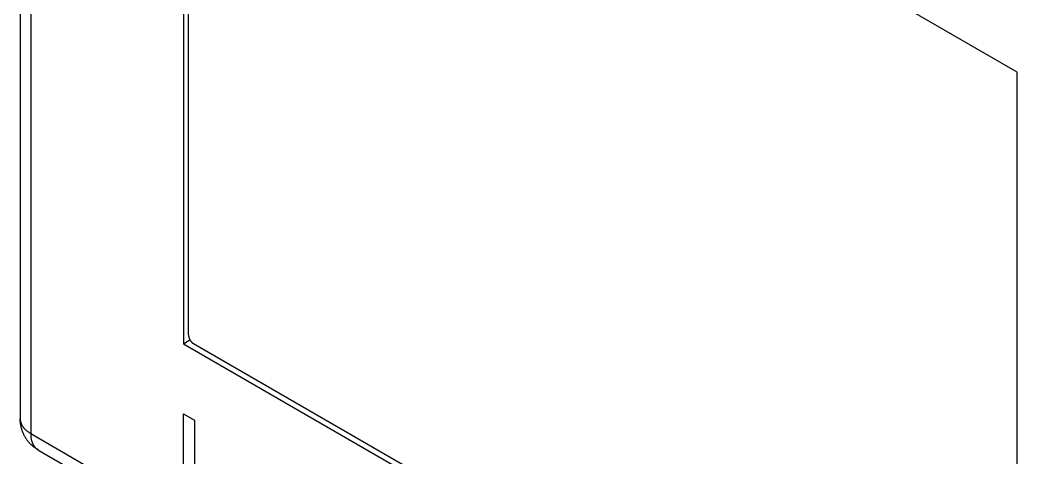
# Model space of a CAD drawing. Extents: x 0 to 420, y 0 to 297.
# Drawn here: x 152.38 to 180.65, y 156.97 to 169.2 of the extents above; entities that cross this region are included whole.
import ezdxf

# ---------------------------------------------------------------- set-up
doc = ezdxf.new("R2010")
doc.units = 0
doc.header["$LTSCALE"] = 23.1
doc.layers.add('40000_ISO', color=7, linetype='CONTINUOUS')

msp = doc.modelspace()

# ---------------------------------------------------------------- linework, layer by layer
at = {"layer": '40000_ISO', "color": 7, "linetype": 'CONTINUOUS'}
for p, q in [((152.384, 193.166), (152.384, 158.055)), ((152.677, 192.758), (152.677, 157.648)), ((156.955, 181.225), (156.955, 160.159)), ((180.289, 167.753), (156.955, 181.225)), ((157.096, 160.404), (157.096, 181.061)), ((180.289, 146.687), (180.289, 167.753)), ((156.955, 160.159), (157.137, 160.265)), ((156.955, 160.159), (180.289, 146.687)), ((180.218, 146.891), (157.237, 160.159)), ((156.955, 155.587), (156.955, 158.2)), ((156.955, 158.2), (157.264, 158.021)), ((157.264, 158.021), (157.264, 155.704)), ((152.677, 157.648), (226.923, 114.782))]:
    msp.add_line(p, q, dxfattribs=at)
for points in [[(157.096, 160.404), (157.096, 160.398), (157.096, 160.391), (157.097, 160.385), (157.098, 160.379), (157.098, 160.373), (157.099, 160.366), (157.101, 160.36), (157.102, 160.354), (157.103, 160.348), (157.105, 160.342), (157.107, 160.336), (157.109, 160.328), (157.111, 160.321), (157.114, 160.314), (157.117, 160.307), (157.12, 160.299), (157.123, 160.292), (157.126, 160.285), (157.13, 160.278), (157.133, 160.272), (157.137, 160.265), (157.141, 160.258), (157.145, 160.252), (157.15, 160.245), (157.154, 160.239), (157.158, 160.233), (157.163, 160.226), (157.168, 160.22), (157.173, 160.214), (157.178, 160.208), (157.183, 160.203), (157.188, 160.198), (157.192, 160.194), (157.197, 160.189), (157.202, 160.185), (157.206, 160.181), (157.211, 160.177), (157.216, 160.173), (157.221, 160.169), (157.227, 160.166), (157.232, 160.162), (157.237, 160.159)], [(152.884, 157.191), (152.86, 157.205), (152.836, 157.22), (152.813, 157.236), (152.79, 157.252), (152.768, 157.269), (152.746, 157.286), (152.724, 157.305), (152.703, 157.324), (152.683, 157.343), (152.663, 157.363), (152.647, 157.38), (152.631, 157.398), (152.616, 157.416), (152.601, 157.435), (152.586, 157.453), (152.572, 157.472), (152.558, 157.492), (152.545, 157.512), (152.532, 157.532), (152.52, 157.553), (152.508, 157.574), (152.496, 157.595), (152.486, 157.617), (152.475, 157.638), (152.466, 157.66), (152.457, 157.682), (152.448, 157.704), (152.44, 157.727), (152.432, 157.75), (152.425, 157.773), (152.418, 157.796), (152.412, 157.819), (152.407, 157.843), (152.402, 157.867), (152.398, 157.891), (152.394, 157.914), (152.391, 157.939), (152.388, 157.963), (152.386, 157.987), (152.385, 158.011), (152.384, 158.034), (152.384, 158.057)], [(152.384, 158.051), (152.384, 158.049), (152.384, 158.048), (152.384, 158.046), (152.384, 158.044), (152.384, 158.042)], [(152.384, 158.042), (152.385, 158.033), (152.385, 158.024), (152.386, 158.015), (152.388, 158.005), (152.389, 157.995), (152.392, 157.984), (152.394, 157.974), (152.397, 157.964), (152.4, 157.954), (152.403, 157.944), (152.407, 157.934), (152.411, 157.923), (152.415, 157.913), (152.42, 157.903), (152.425, 157.893), (152.43, 157.883), (152.435, 157.874), (152.441, 157.864), (152.447, 157.855), (152.453, 157.845), (152.46, 157.835), (152.467, 157.825), (152.475, 157.816), (152.482, 157.807), (152.49, 157.798), (152.498, 157.789), (152.506, 157.78), (152.516, 157.769), (152.527, 157.759), (152.538, 157.749), (152.549, 157.739), (152.56, 157.729), (152.572, 157.72), (152.583, 157.711), (152.596, 157.701), (152.609, 157.691), (152.622, 157.682), (152.636, 157.673), (152.649, 157.665), (152.663, 157.656), (152.677, 157.648)], [(152.677, 157.648), (152.677, 157.632), (152.677, 157.616), (152.678, 157.6), (152.679, 157.584), (152.68, 157.568), (152.682, 157.552), (152.684, 157.536), (152.686, 157.522), (152.688, 157.507), (152.691, 157.492), (152.694, 157.478), (152.697, 157.463), (152.701, 157.449), (152.705, 157.435), (152.709, 157.423), (152.713, 157.412), (152.717, 157.401), (152.721, 157.39), (152.725, 157.379), (152.73, 157.368), (152.735, 157.357), (152.74, 157.346), (152.746, 157.336), (152.751, 157.327), (152.757, 157.317), (152.763, 157.308), (152.769, 157.298), (152.775, 157.289), (152.782, 157.28), (152.789, 157.272), (152.796, 157.264), (152.803, 157.256), (152.81, 157.248), (152.817, 157.241), (152.825, 157.234), (152.833, 157.227), (152.841, 157.22), (152.849, 157.213), (152.857, 157.208), (152.864, 157.203), (152.871, 157.198)], [(152.871, 157.198), (152.873, 157.197), (152.874, 157.196), (152.876, 157.195), (152.878, 157.194), (152.879, 157.193)], [(152.881, 157.192), (152.882, 157.192), (227.13, 114.325)]]:
    msp.add_lwpolyline(points, dxfattribs=at)

doc.saveas('drawing.dxf')
